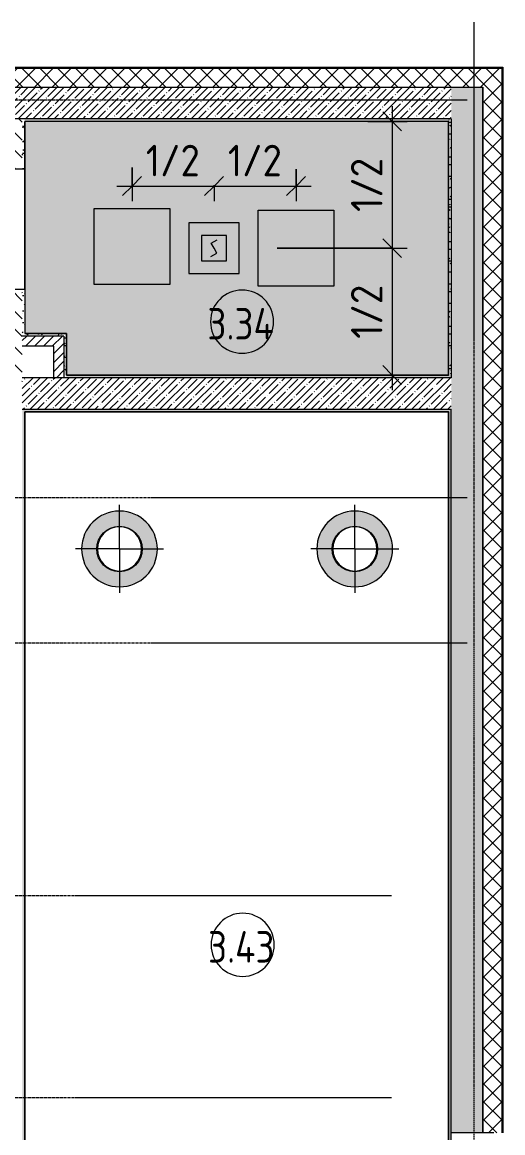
# Model space of a CAD drawing. Header units: millimetres. Extents: x 81303 to 275082, y -8553 to 29000.
# Drawn here: x 121430 to 125238, y 13120 to 21915 of the extents above; entities that cross this region are included whole.
import ezdxf

# ---------------------------------------------------------------- set-up
doc = ezdxf.new("R2010")
doc.units = ezdxf.units.MM
doc.linetypes.add('Осевая', pattern=[31.75, 6.35, -4.7625, 15.875, -4.7625])
for name, color, linetype, lineweight in [('A-ANNO-DIMS', 7, 'Continuous', 9), ('A-ANNO-DIMS-100', 7, 'Continuous', 9), ('A-AREA-IDEN', 7, 'Continuous', 9), ('A-WALL', 7, 'Continuous', 9), ('I-WALL', 7, 'Continuous', 9), ('Q-SPCQ', 7, 'Continuous', 9), ('Оси', 7, 'Continuous', 9), ('Оси-2', 7, 'Осевая', 9)]:
    doc.layers.add(name, color=color, linetype=linetype, lineweight=lineweight)
for name, color, linetype, lineweight, true_color in [('A-ANNO-NOTE', 1, 'Continuous', 9, 0xff0000), ('A-CLNG-1', 7, 'Continuous', 9, 0xeaeaea), ('A-WALL-1', 7, 'Continuous', 9, 0x3c3c3c), ('A-WALL-FNSH-1', 7, 'Continuous', 9, 0x3c3c3c), ('I-WALL-1', 7, 'Continuous', 9, 0x535353), ('Q-SPCQ-4', 1, 'Continuous', 9, 0xff0000)]:
    doc.layers.add(name, color=color, linetype=linetype, lineweight=lineweight, true_color=true_color)
doc.layers.add('A-CLNG-PATT-1', color=7, linetype='Continuous', lineweight=9, transparency=1)
doc.styles.add('GOST Common_1', font='GOST_Common.ttf', dxfattribs={"width": 0.9, "height": 250})
doc.styles.add('ISOCPEUR', font='isocpeur.ttf', dxfattribs={"width": 0.9, "height": 250})
doc.dimstyles.new('ISO-2_5_0_9К_БОЛЬШОЙ', dxfattribs={"dimscale": 304.8, "dimtxt": 248.995294, "dimasz": 0.492126, "dimexe": 0.393701, "dimexo": 0.984252, "dimgap": 0, "dimtad": 1, "dimdec": 0, "dimrnd": 10, "dimzin": 0, "dimdsep": 46, "dimtxsty": 'ISOCPEUR', "dimblk1": 'OBLIQUE', "dimblk2": 'OBLIQUE', "dimsah": 1, "dimcen": 0.09, "dimdle": 0.393701, "dimazin": 0, "dimtfac": 1, "dimtdec": 4, "dimtix": 1, "dimtmove": 0, "dimatfit": 3, "dimfxl": 1, "dimtvp": 1, "dimtolj": 1, "dimtzin": 0, "dimarcsym": 2})
pattern_1 = [(45, (0, 0), (-70.71068, 70.71068), []), (135, (0, 0), (-70.71068, -70.71068), [])]
pattern_2 = [(45, (0, 0), (-57.024626, 57.024626), []), (45, (57.025, 0), (-57.024626, 57.024626), [100.806, -20.161, 3.353, -16.808])]
pattern_3 = [(45, (0, 0), (-35.35534, 35.35534), [])]
pattern_4 = [(0, (0, 0), (121.92, 30.48), [10.058, -81.382, 10.058, -81.382, -487.68]), (0, (0, 0), (121.92, 30.48), [-182.88, 10.058, -172.822, 10.058, -81.382, -213.36]), (0, (0, 0), (121.92, 30.48), [-457.2, 10.058, -50.902, 10.058, -142.342]), (120, (45.72, 15.24), (-87.356454, 90.345817), [10.058, -81.382, 10.058, -81.382, -487.68]), (120, (45.72, 15.24), (-87.356454, 90.345817), [-182.88, 10.058, -172.822, 10.058, -81.382, -213.36]), (120, (45.72, 15.24), (-87.356454, 90.345817), [-457.2, 10.058, -50.902, 10.058, -142.342]), (240, (60.96, 76.2), (-34.563546, -120.825817), [10.058, -81.382, 10.058, -81.382, -487.68]), (240, (60.96, 76.2), (-34.563546, -120.825817), [-182.88, 10.058, -172.822, 10.058, -81.382, -213.36]), (240, (60.96, 76.2), (-34.563546, -120.825817), [-457.2, 10.058, -50.902, 10.058, -142.342])]

# ---------------------------------------------------------------- blocks, each defined once
blk = doc.blocks.new('Извещатель потолочный - Монтируемые на перекрытии-30363648-Сводный план потолка 3 этажа в осях 23-33')
at = {"layer": 'Q-SPCQ'}
for p, q in [((-300, 300), (-300, -100)), ((100, 300), (-300, 300)), ((100, -100), (100, 300)), ((0, 200), (-200, 200)), ((-200, 200), (-200, 0)), ((0, 0), (0, 200)), ((-122.5, 139), (-74.9, 166.5)), ((-100, 100), (-122.5, 139)), ((-77.5, 61), (-100, 100)), ((-200, 0), (0, 0)), ((-125.1, 33.5), (-77.5, 61)), ((-300, -100), (100, -100))]:
    blk.add_line(p, q, dxfattribs=at)
blk = doc.blocks.new('Марка_Помещения - Номер-25198446-Сводный план потолка 3 этажа в осях 23-33')
at = {"layer": 'A-AREA-IDEN'}
for start, end in [(360, 180), (180, 360)]:
    blk.add_arc((0, 0), 2.5, start, end, dxfattribs=at)
blk = doc.blocks.new('DIMBLOCK93-Сводный план потолка 3 этажа в осях 23-33')
at = {"layer": 'A-ANNO-DIMS-100', "lineweight": 20}
for p, q in [((124361.4, 21130), (124286.4, 21205)), ((124361.4, 21130), (124436.4, 21055)), ((124361.4, 20125.5), (124286.4, 20200.5)), ((124361.4, 20125.5), (124436.4, 20050.5))]:
    blk.add_line(p, q, dxfattribs=at)
at = {"layer": 'A-ANNO-DIMS-100'}
for p, q in [((124361.4, 21250), (124361.4, 20125.5)), ((124167.5, 21130), (124481.4, 21130)), ((124361.4, 21130), (124167.5, 21130)), ((123450, 20125.5), (124481.4, 20125.5)), ((124361.4, 20125.5), (123450, 20125.5))]:
    blk.add_line(p, q, dxfattribs=at)
at = {"layer": 'A-ANNO-DIMS-100', "color": 0, "insert": (124034.8, 20412.3), "char_height": 250, "width": 517.144, "attachment_point": 1, "rotation": 90, "line_spacing_factor": 1.149209, "style": 'ISOCPEUR'}
blk.add_mtext('1/2', dxfattribs=at)
blk = doc.blocks.new('_Oblique')
at = {"color": 0, "linetype": 'ByBlock', "lineweight": -2}
blk.add_line((-0.5, -0.5), (0.5, 0.5), dxfattribs=at)
blk = doc.blocks.new('DIMBLOCK94-Сводный план потолка 3 этажа в осях 23-33')
at = {"layer": 'A-ANNO-DIMS-100', "lineweight": 20}
for p, q in [((124361.4, 20125.5), (124286.4, 20200.5)), ((124361.4, 20125.5), (124436.4, 20050.5)), ((124361.4, 19121), (124286.4, 19196)), ((124361.4, 19121), (124436.4, 19046))]:
    blk.add_line(p, q, dxfattribs=at)
at = {"layer": 'A-ANNO-DIMS-100'}
for p, q in [((123450, 20125.5), (124481.4, 20125.5)), ((124361.4, 20125.5), (123450, 20125.5)), ((124361.4, 20125.5), (124361.4, 19001)), ((124167.5, 19121), (124481.4, 19121)), ((124361.4, 19121), (124167.5, 19121))]:
    blk.add_line(p, q, dxfattribs=at)
at = {"layer": 'A-ANNO-DIMS-100', "color": 0, "insert": (124034.8, 19407.8), "char_height": 250, "width": 517.144, "attachment_point": 1, "rotation": 90, "line_spacing_factor": 1.149209, "style": 'ISOCPEUR'}
blk.add_mtext('1/2', dxfattribs=at)
blk = doc.blocks.new('DIMBLOCK95-Сводный план потолка 3 этажа в осях 23-33')
at = {"layer": 'A-ANNO-DIMS-100'}
for p, q in [((122300, 20764.3), (122300, 20497.7)), ((122300, 20617.7), (122300, 20764.3)), ((122180, 20617.7), (122950, 20617.7)), ((122950, 20625.5), (122950, 20497.7)), ((122950, 20617.7), (122950, 20625.5))]:
    blk.add_line(p, q, dxfattribs=at)
at = {"layer": 'A-ANNO-DIMS-100', "lineweight": 20}
for p, q in [((122300, 20617.7), (122375, 20692.7)), ((122950, 20617.7), (123025, 20692.7)), ((122300, 20617.7), (122225, 20542.7)), ((122950, 20617.7), (122875, 20542.7))]:
    blk.add_line(p, q, dxfattribs=at)
at = {"layer": 'A-ANNO-DIMS-100', "color": 0, "insert": (122409.5, 20944.3), "char_height": 250, "width": 517.144, "attachment_point": 1, "line_spacing_factor": 1.149209, "style": 'ISOCPEUR'}
blk.add_mtext('1/2', dxfattribs=at)
blk = doc.blocks.new('DIMBLOCK96-Сводный план потолка 3 этажа в осях 23-33')
at = {"layer": 'A-ANNO-DIMS-100', "lineweight": 20}
for p, q in [((122950, 20617.7), (123025, 20692.7)), ((123600, 20617.7), (123675, 20692.7)), ((122950, 20617.7), (122875, 20542.7)), ((123600, 20617.7), (123525, 20542.7))]:
    blk.add_line(p, q, dxfattribs=at)
at = {"layer": 'A-ANNO-DIMS-100'}
for p, q in [((123600, 20750.9), (123600, 20497.7)), ((123600, 20617.7), (123600, 20750.9)), ((122950, 20625.5), (122950, 20497.7)), ((122950, 20617.7), (122950, 20625.5)), ((122950, 20617.7), (123720, 20617.7))]:
    blk.add_line(p, q, dxfattribs=at)
at = {"layer": 'A-ANNO-DIMS-100', "color": 0, "insert": (123059.5, 20944.3), "char_height": 250, "width": 517.144, "attachment_point": 1, "line_spacing_factor": 1.149209, "style": 'ISOCPEUR'}
blk.add_mtext('1/2', dxfattribs=at)

msp = doc.modelspace()

# ---------------------------------------------------------------- hatches: boundary and pattern name
at = {"layer": 'A-CLNG-PATT-1'}
msp.add_hatch(color=256, dxfattribs=at).paths.add_polyline_path([(124809, 19121), (124809, 21129), (121451, 21129), (121451, 19451), (121781, 19451), (121781, 19121), (123139.3, 19121)])
h = msp.add_hatch(color=256, dxfattribs=at)
h.paths.add_polyline_path([(122201, 17443.7), (122259.5, 17449.5), (122315.8, 17466.6), (122367.7, 17494.3), (122413.1, 17531.6), (122450.4, 17577.1), (122478.2, 17628.9), (122495.2, 17685.2), (122501, 17743.7), (122494.9, 17803.5), (122478.2, 17858.6), (122450.4, 17910.4), (122413.1, 17955.9), (122367.7, 17993.2), (122315.8, 18020.9), (122259.5, 18038), (122201, 18043.7), (122142.5, 18038), (122086.2, 18020.9), (122034.3, 17993.2), (121988.9, 17955.9), (121951.6, 17910.4), (121923.8, 17858.6), (121906.8, 17802.3), (121901, 17743.7), (121906.8, 17685.2), (121923.8, 17628.9), (121951.6, 17577.1), (121988.9, 17531.6), (122034.3, 17494.3), (122086.2, 17466.6), (122142.5, 17449.5)])
h.paths.add_polyline_path([(122201, 17568.7), (122155.7, 17574.7), (122113.5, 17592.2), (122077.3, 17620), (122049.4, 17656.2), (122032, 17698.5), (122026, 17743.7), (122032, 17789), (122049.4, 17831.2), (122077.3, 17867.5), (122113.5, 17895.3), (122155.7, 17912.8), (122201, 17918.7), (122246.3, 17912.8), (122288.5, 17895.3), (122324.7, 17867.5), (122352.6, 17831.2), (122370, 17789), (122376, 17743.7), (122370, 17698.5), (122352.6, 17656.2), (122324.7, 17620), (122288.5, 17592.2), (122246.3, 17574.7)])
h = msp.add_hatch(color=256, dxfattribs=at)
h.paths.add_polyline_path([(124065, 17443.7), (124123.5, 17449.5), (124179.8, 17466.6), (124231.7, 17494.3), (124277.1, 17531.6), (124314.4, 17577.1), (124342.2, 17628.9), (124359.2, 17685.2), (124365, 17743.7), (124359.2, 17802.3), (124342.2, 17858.6), (124314.4, 17910.4), (124277.1, 17955.9), (124231.7, 17993.2), (124179.8, 18020.9), (124123.5, 18038), (124065, 18043.7), (124006.5, 18038), (123950.2, 18020.9), (123898.3, 17993.2), (123852.9, 17955.9), (123815.6, 17910.4), (123787.8, 17858.6), (123770.8, 17802.3), (123765, 17743.7), (123770.8, 17685.2), (123787.8, 17628.9), (123815.6, 17577.1), (123852.9, 17531.6), (123898.3, 17494.3), (123950.2, 17466.6), (124006.5, 17449.5)])
h.paths.add_polyline_path([(124065, 17568.7), (124019.7, 17574.7), (123977.5, 17592.2), (123941.3, 17620), (123913.4, 17656.2), (123896, 17698.5), (123890, 17743.7), (123896, 17789), (123913.4, 17831.2), (123941.3, 17867.5), (123977.5, 17895.3), (124019.7, 17912.8), (124065, 17918.7), (124110.3, 17912.8), (124152.5, 17895.3), (124188.7, 17867.5), (124216.6, 17831.2), (124234, 17789), (124240, 17743.7), (124234, 17698.5), (124216.6, 17656.2), (124188.7, 17620), (124152.5, 17592.2), (124110.3, 17574.7)])
at = {"layer": 'A-WALL'}
h = msp.add_hatch(dxfattribs=at)
h.set_pattern_fill('FP_2', color=256, style=0, pattern_type=2)
h.set_pattern_definition(pattern_1)
h.paths.add_polyline_path([(125080, 21400), (125230, 21400), (125230, 21550), (120150.2, 21550), (120150.2, 21400), (124830, 21400)])
h.paths.add_polyline_path([(119250.2, 21400), (119250.2, 21550), (117900.4, 21550), (117900.4, 21400), (117984, 21400)])
h.paths.add_polyline_path([(116695.2, 21400), (117000.4, 21400), (117000.4, 21550), (116130.4, 21550), (116130.4, 21400)])
h.paths.add_polyline_path([(114700.4, 21400), (114700.4, 21550), (113550, 21550), (113550, 21400)])
h.paths.add_polyline_path([(111250, 21400), (111250, 21550), (109950.4, 21550), (109950.4, 21400), (111050, 21400)])
h.paths.add_polyline_path([(93290, 21400), (93310, 21400), (93310, 21550), (93290, 21550)])
h.paths.add_polyline_path([(109050.4, 21400), (109050.4, 21550), (107750.4, 21550), (107750.4, 21400)])
h.paths.add_polyline_path([(106850.4, 21400), (106850.4, 21550), (105550.2, 21550), (105550.2, 21400), (106050, 21400)])
h.paths.add_polyline_path([(104650.2, 21400), (104650.2, 21550), (103450, 21550), (103450, 21400)])
h.paths.add_polyline_path([(101150, 21400), (101150, 21550), (96610, 21550), (96610, 21400), (100800, 21400)])
h = msp.add_hatch(dxfattribs=at)
h.set_pattern_fill('FP_2', color=256, style=0, pattern_type=2)
h.set_pattern_definition(pattern_1)
h.paths.add_polyline_path([(125230, -250), (125230, 7700), (125080, 7700), (125080, -250)])
h.paths.add_polyline_path([(125080, 8900), (125230, 8900), (125230, 10820), (125080, 10820), (125080, 10059.6)])
h.paths.add_polyline_path([(125168, 13120), (125230, 13120), (125230, 21400), (125080, 21400), (125080, 13120)])
at = {"layer": 'I-WALL'}
h = msp.add_hatch(dxfattribs=at)
h.set_pattern_fill('FP_1', color=256, style=0, pattern_type=2)
h.set_pattern_definition(pattern_2)
h.paths.add_polyline_path([(124830, 21150), (124830, 21400), (121040, 21400), (121040, 21150), (124810, 21150)])
h = msp.add_hatch(dxfattribs=at)
h.set_pattern_fill('FP_1', color=256, style=0, pattern_type=2)
h.set_pattern_definition(pattern_2)
h.paths.add_polyline_path([(124880, 10360), (125080, 10360), (125080, 10820), (124830, 10820), (124830, 10360)])
h.paths.add_polyline_path([(124830, 13120), (125080, 13120), (125080, 21400), (124830, 21400), (124830, 13637.4)])
h = msp.add_hatch(dxfattribs=at)
h.set_pattern_fill('FP_4', color=256, style=0, pattern_type=2)
h.set_pattern_definition([(135, (0, 0), (-70.71068, -70.71068), [])])
h.paths.add_polyline_path([(121230, 19100), (121430, 19100), (121430, 19800), (121230, 19800), (121230, 19120)])
h.paths.add_polyline_path([(121230, 20750), (121430, 20750), (121430, 21150), (121230, 21150), (121230, 20793)])
h = msp.add_hatch(dxfattribs=at)
h.set_pattern_fill('FP_21', color=256, style=0, pattern_type=2)
h.set_pattern_definition(pattern_4)
h.paths.add_polyline_path([(121450, 19430), (121450, 19800), (121430, 19800), (121430, 19430)])
h.paths.add_polyline_path([(121450, 20750), (121450, 21150), (121430, 21150), (121430, 20750)])
h = msp.add_hatch(dxfattribs=at)
h.set_pattern_fill('FP_21', color=256, style=0, pattern_type=2)
h.set_pattern_definition(pattern_4)
h.paths.add_polyline_path([(124810, 21130), (124810, 21150), (121450, 21150), (121450, 21130), (123139.3, 21130)])
h = msp.add_hatch(dxfattribs=at)
h.set_pattern_fill('FP_21', color=256, style=0, pattern_type=2)
h.set_pattern_definition(pattern_4)
h.paths.add_polyline_path([(124830, 19120), (124830, 21150), (124810, 21150), (124810, 19120)])
h = msp.add_hatch(dxfattribs=at)
h.set_pattern_fill('FP_21', color=256, style=0, pattern_type=2)
h.set_pattern_definition(pattern_4)
h.paths.add_polyline_path([(121780, 19430), (121780, 19450), (121450, 19450), (121450, 19430), (121760, 19430)])
h = msp.add_hatch(dxfattribs=at)
h.set_pattern_fill('FP_5', color=256, style=0, pattern_type=2)
h.set_pattern_definition(pattern_3)
h.paths.add_polyline_path([(121760, 19350), (121760, 19430), (121430, 19430), (121430, 19350), (121680, 19350)])
h = msp.add_hatch(dxfattribs=at)
h.set_pattern_fill('FP_5', color=256, style=0, pattern_type=2)
h.set_pattern_definition(pattern_3)
h.paths.add_polyline_path([(121760, 19100), (121760, 19350), (121680, 19350), (121680, 19100)])
h = msp.add_hatch(dxfattribs=at)
h.set_pattern_fill('FP_21', color=256, style=0, pattern_type=2)
h.set_pattern_definition(pattern_4)
h.paths.add_polyline_path([(121760, 19100), (121780, 19100), (121780, 19430), (121760, 19430)])
h = msp.add_hatch(dxfattribs=at)
h.set_pattern_fill('FP_1', color=256, style=0, pattern_type=2)
h.set_pattern_definition(pattern_2)
h.paths.add_polyline_path([(124830, 18850), (124830, 19100), (121430, 19100), (121430, 18850), (124428.1, 18850)])
h = msp.add_hatch(dxfattribs=at)
h.set_pattern_fill('FP_21', color=256, style=0, pattern_type=2)
h.set_pattern_definition(pattern_4)
h.paths.add_polyline_path([(124830, 19100), (124830, 19120), (121780, 19120), (121780, 19100), (123139.3, 19100)])
h = msp.add_hatch(dxfattribs=at)
h.set_pattern_fill('FP_21', color=256, style=0, pattern_type=2)
h.set_pattern_definition(pattern_4)
h.paths.add_polyline_path([(124830, 18830), (124830, 18850), (121430, 18850), (121430, 18830), (124810, 18830)])
h = msp.add_hatch(dxfattribs=at)
h.set_pattern_fill('FP_21', color=256, style=0, pattern_type=2)
h.set_pattern_definition(pattern_4)
h.paths.add_polyline_path([(121430, 10600), (121450, 10600), (121450, 10825), (121430, 10825)])
h.paths.add_polyline_path([(121430, 12225), (121450, 12225), (121450, 18830), (121430, 18830), (121430, 13400)])
h = msp.add_hatch(dxfattribs=at)
h.set_pattern_fill('FP_21', color=256, style=0, pattern_type=2)
h.set_pattern_definition(pattern_4)
h.paths.add_polyline_path([(124830, 10620), (124830, 18830), (124810, 18830), (124810, 10620)])

# ---------------------------------------------------------------- linework, layer by layer
at = {"layer": 'A-ANNO-NOTE'}
for p, q in [((122000, 20438.9), (122600, 20438.9)), ((122000, 19838.9), (122000, 20438.9)), ((122600, 20438.9), (122600, 19838.9)), ((123300, 20425.5), (123900, 20425.5)), ((123300, 19825.5), (123300, 20425.5)), ((123900, 20425.5), (123900, 19825.5)), ((122600, 19838.9), (122000, 19838.9)), ((123900, 19825.5), (123300, 19825.5)), ((122201, 17743.7), (122201, 18092.7)), ((124065, 17743.7), (124065, 18092.7)), ((122201, 17743.7), (121852.1, 17743.7)), ((122201, 17743.7), (122201, 17394.8)), ((122201, 17743.7), (122549.9, 17743.7)), ((124065, 17743.7), (123716.1, 17743.7)), ((124065, 17743.7), (124065, 17394.8)), ((124065, 17743.7), (124413.9, 17743.7))]:
    msp.add_line(p, q, dxfattribs=at)
for centre in [(122201, 17743.7), (124065, 17743.7)]:
    msp.add_circle(centre, 180, dxfattribs=at)
at = {"layer": 'A-CLNG-1'}
msp.add_line((121451, 21129), (121451, 19451), dxfattribs=at)
for centre, radius, start, end in [((122201, 17743.7), 300, 0, 180), ((122201, 17743.7), 300, 0, 180), ((124065, 17743.7), 300, 0, 180), ((124065, 17743.7), 300, 0, 180), ((122201, 17743.7), 175, 0, 180), ((122201, 17743.7), 175, 0, 180), ((124065, 17743.7), 175, 0, 180), ((124065, 17743.7), 175, 0, 180), ((122201, 17743.7), 300, 180, 360), ((122201, 17743.7), 300, 180, 360), ((122201, 17743.7), 175, 180, 0), ((122201, 17743.7), 175, 180, 360), ((124065, 17743.7), 300, 180, 360), ((124065, 17743.7), 300, 180, 0), ((124065, 17743.7), 175, 180, 0), ((124065, 17743.7), 175, 180, 0)]:
    msp.add_arc(centre, radius, start, end, dxfattribs=at)
at = {"layer": 'A-WALL'}
for p, q in [((120150.2, 21553), (125233, 21553)), ((120150.2, 21550), (125230, 21550)), ((125230, 21550), (125230, 13120)), ((125233, 21553), (125233, 13120)), ((120850, 21400), (125080, 21400)), ((125080, 13120), (125080, 21400)), ((125080, 21400), (125080, 13120)), ((124830, 21150), (121230, 21150)), ((121450, 20750), (121450, 21130)), ((124810, 19120), (124810, 21130)), ((124830, 21150), (124830, 19100)), ((121450, 19800), (121450, 19450)), ((121780, 19450), (121450, 19450)), ((121760, 19430), (121430, 19430)), ((121780, 19120), (121780, 19430)), ((124830, 19100), (121430, 19100)), ((124810, 19120), (121780, 19120)), ((121450, 18830), (124810, 18830)), ((121450, 12225), (121450, 18830)), ((121450, 18829), (121451, 18829)), ((124809, 18830), (124809, 18829)), ((124830, 10820), (124830, 18850))]:
    msp.add_line(p, q, dxfattribs=at)
at = {"layer": 'A-WALL-1'}
for p, q in [((124810, 21130), (121450, 21130)), ((121450, 20750), (121210, 20750)), ((121210, 19800), (121450, 19800)), ((121680, 19350), (121430, 19350)), ((121680, 19100), (121680, 19350)), ((121760, 19430), (121760, 19100)), ((121430, 18850), (124830, 18850)), ((124810, 10620), (124810, 18830)), ((125080, 13120), (124830, 13120)), ((125168, 13120), (125080, 13120))]:
    msp.add_line(p, q, dxfattribs=at)
at = {"layer": 'A-WALL-FNSH-1'}
for p, q in [((120150.2, 21558), (125238, 21558)), ((125238, 21558), (125238, 13120)), ((124809, 21129), (121451, 21129)), ((124809, 19121), (124809, 21129)), ((121451, 20750), (121450, 20750)), ((121450, 19800), (121451, 19800)), ((121451, 19451), (121781, 19451)), ((121780, 19430), (121780, 19450)), ((121781, 19451), (121781, 19121)), ((121781, 19121), (124809, 19121)), ((124809, 18829), (121451, 18829)), ((121451, 18829), (121451, 12225)), ((124809, 10621), (124809, 18829))]:
    msp.add_line(p, q, dxfattribs=at)
at = {"layer": 'I-WALL-1'}
msp.add_line((121450, 19800), (121450, 20750), dxfattribs=at)
at = {"layer": 'Оси'}
for p, q in [((125010, 19415.1), (125010, 21915.1)), ((122455, 21300), (124955, 21300)), ((122455, 18150), (124955, 18150)), ((122455, 17000), (124955, 17000)), ((121855, 15000), (124355, 15000)), ((121855, 13400), (124355, 13400))]:
    msp.add_line(p, q, dxfattribs=at)
at = {"layer": 'Оси-2'}
for p, q in [((84603.1, 21300), (122455, 21300)), ((125010, 593.7), (125010, 19415.1)), ((84603.1, 18150), (122455, 18150)), ((84603.1, 17000), (122455, 17000)), ((84603.1, 15000), (121855, 15000)), ((84603.1, 13400), (121855, 13400))]:
    msp.add_line(p, q, dxfattribs=at)

# ---------------------------------------------------------------- block references
at = {"layer": 'A-AREA-IDEN', "xscale": 99.99999999999993, "yscale": 99.99999999999993, "zscale": 99.99999999999993}
for p in [(123172.1, 19543.4), (123177.1, 14608.9)]:
    msp.add_blockref('Марка_Помещения - Номер-25198446-Сводный план потолка 3 этажа в осях 23-33', p, dxfattribs=at)
at = {"layer": 'Q-SPCQ-4'}
msp.add_blockref('Извещатель потолочный - Монтируемые на перекрытии-30363648-Сводный план потолка 3 этажа в осях 23-33', (123050, 20025.5), dxfattribs=at)

# ---------------------------------------------------------------- texts
at = {"layer": 'A-AREA-IDEN', "char_height": 250, "width": 685.443, "attachment_point": 1, "style": 'GOST Common_1'}
for s, insert in [('3.34', (122897.4, 19652)), ('3.43', (122902.4, 14717.5))]:
    msp.add_mtext(s, dxfattribs=dict(at, insert=insert))

# ---------------------------------------------------------------- dimensions: what is measured, and where the dimension line sits
at = {"layer": 'A-ANNO-DIMS'}
for base, p1, p2, picture, middle in [((124361.4, 20125.5), (124467.5, 21130), (123150, 20125.5), 'DIMBLOCK93-Сводный план потолка 3 этажа в осях 23-33', (124236.4, 20627.8)), ((124361.4, 19121), (123150, 20125.5), (124467.5, 19121), 'DIMBLOCK94-Сводный план потолка 3 этажа в осях 23-33', (124236.4, 19623.3))]:
    dim = msp.add_linear_dim(base=base, p1=p1, p2=p2, angle=90, text='1/2', dimstyle='ISO-2_5_0_9К_БОЛЬШОЙ', override={"dimpost": '<>', "dimfxl": 1656.716421}, dxfattribs=at)
    dim.commit()
    dim.dimension.update_dxf_attribs({"geometry": picture, "text_midpoint": middle})
for base, p1, p2, override, picture, middle in [((122950, 20617.7), (122300, 20464.3), (122950, 20325.5), {"dimpost": '<>', "dimfxl": 664.659188}, 'DIMBLOCK95-Сводный план потолка 3 этажа в осях 23-33', (122625, 20742.7)), ((123600, 20617.7), (122950, 20325.5), (123600, 20450.9), {"dimpost": '<>', "dimfxl": 661.982366}, 'DIMBLOCK96-Сводный план потолка 3 этажа в осях 23-33', (123275, 20742.7))]:
    dim = msp.add_linear_dim(base=base, p1=p1, p2=p2, text='1/2', dimstyle='ISO-2_5_0_9К_БОЛЬШОЙ', override=override, dxfattribs=at)
    dim.commit()
    dim.dimension.update_dxf_attribs({"geometry": picture, "text_midpoint": middle})

doc.saveas('drawing.dxf')
